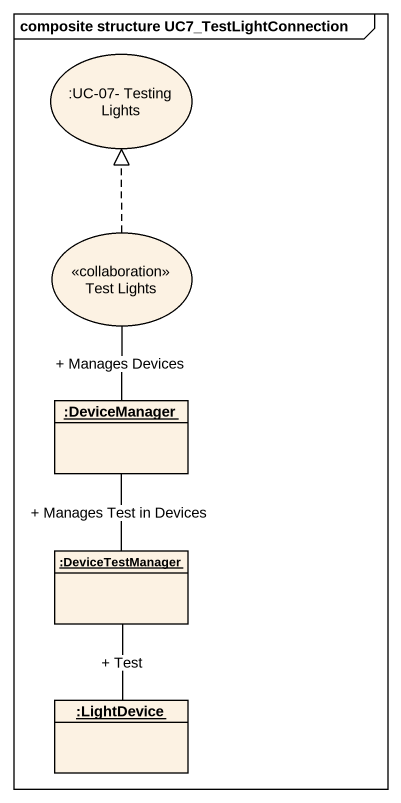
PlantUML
@startuml
mainframe composite structure UC7_TestLightConnection
allowmixing
hide circle
hide empty members
usecase ":UC-07- Testing Lights" as UC_07_Testing_Lights
usecase "Test Lights" as Test_Lights <<collaboration>>
object ":DeviceManager" as DeviceManager
object ":DeviceTestManager" as DeviceTestManager
object ":LightDevice" as LightDevice
Test_Lights .up.|> UC_07_Testing_Lights
Test_Lights -- DeviceManager : + Manages Devices
DeviceManager -- DeviceTestManager : + Manages Test in Devices
DeviceTestManager -- LightDevice : + Test
@enduml
